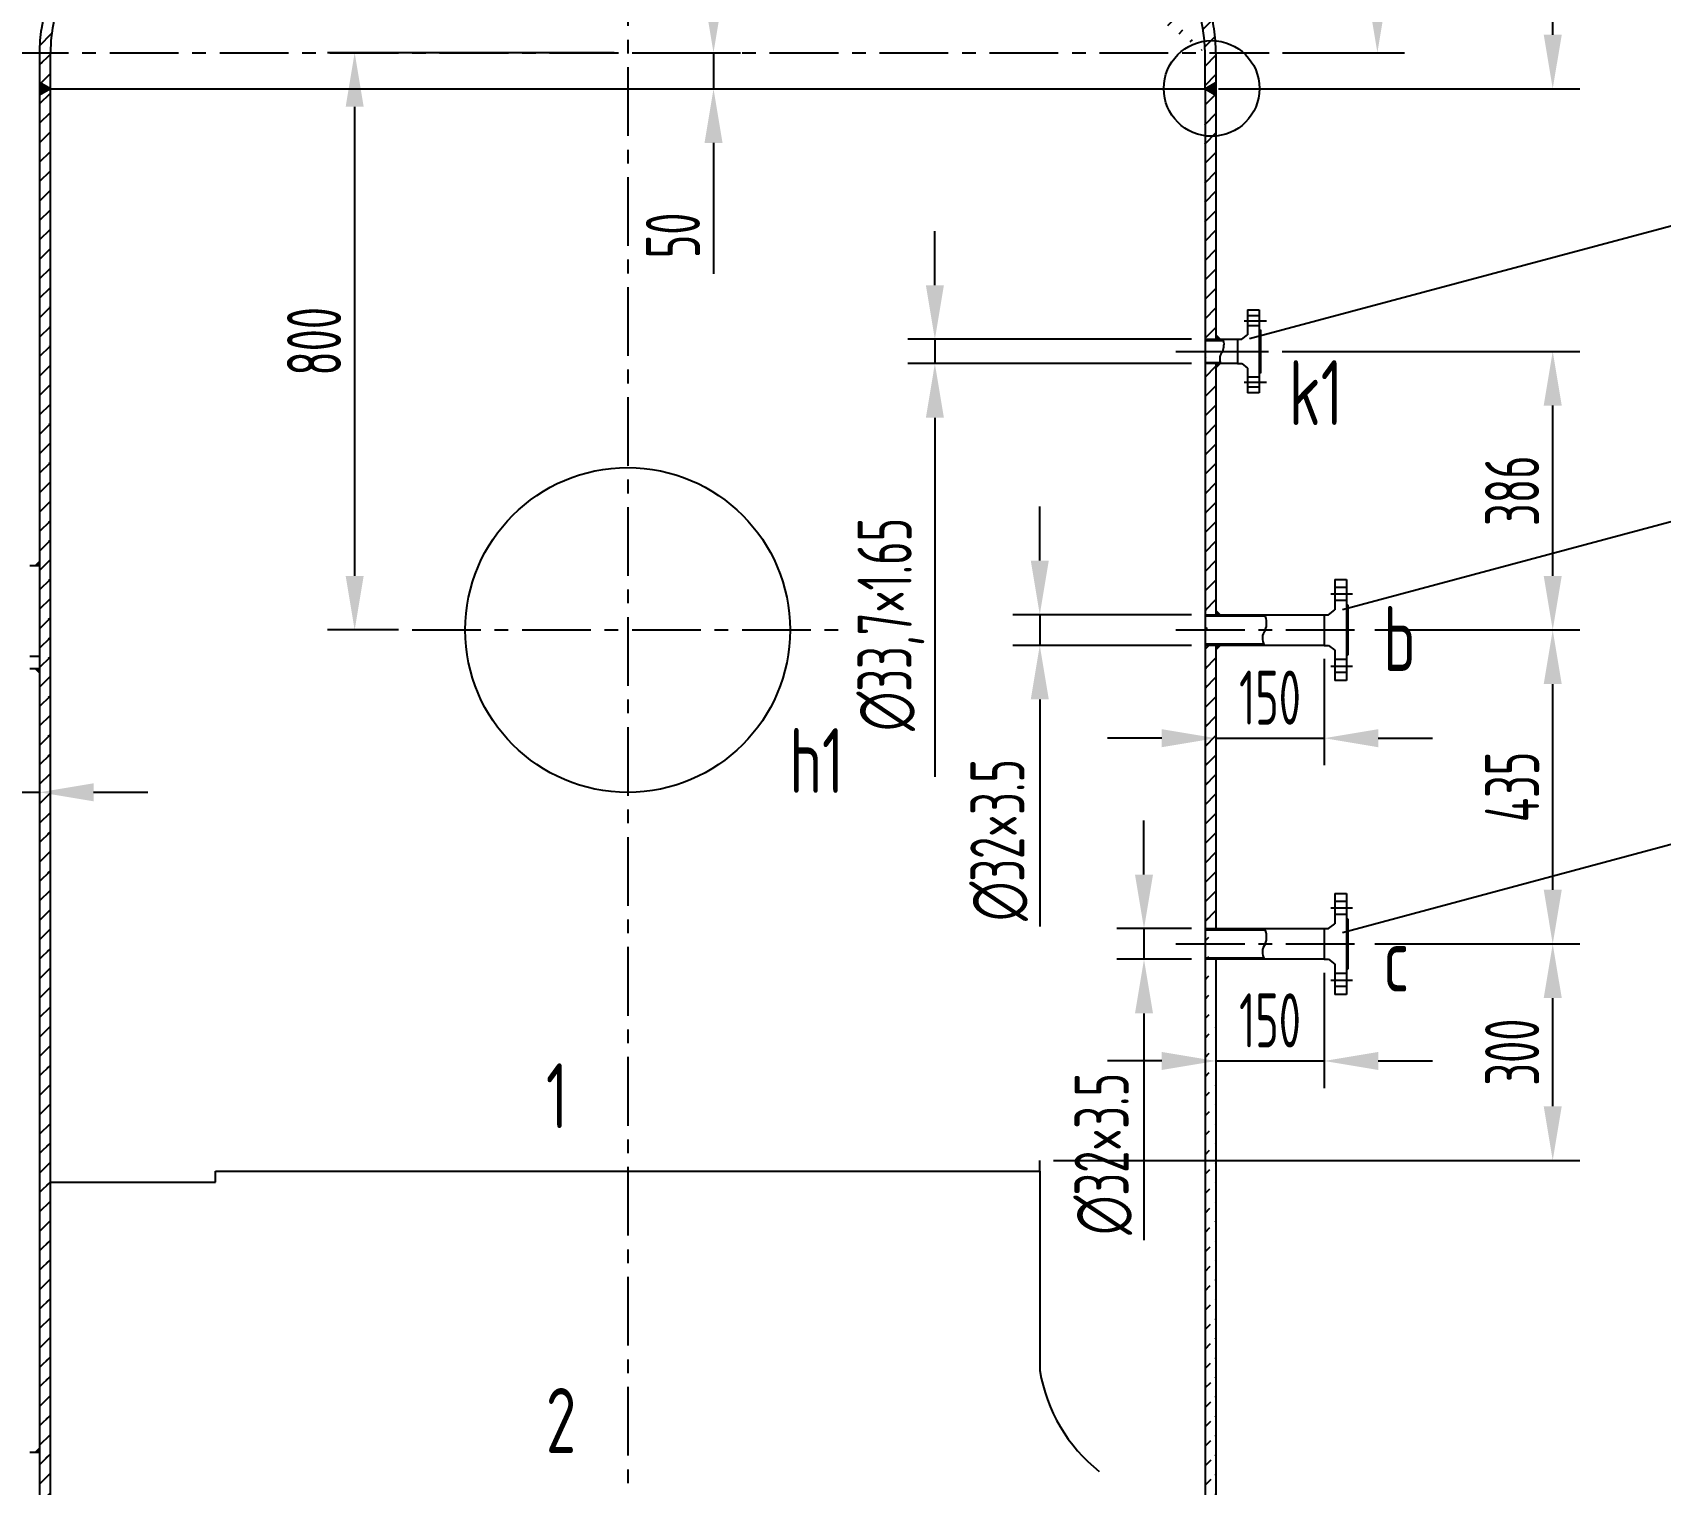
# Model space of a CAD drawing. Header units: millimetres. Extents: x -20118 to 11799, y -1891 to 39516.
# Drawn here: x -19999.6 to -19924.4, y 39301.4 to 39368.5 of the extents above; entities that cross this region are included whole.
import ezdxf

# ---------------------------------------------------------------- set-up
doc = ezdxf.new("R2010")
doc.units = ezdxf.units.MM
doc.linetypes.add('CENTER', pattern=[50.8, 31.75, -6.35, 6.35, -6.35])
for name, color, linetype in [('1', 130, 'Continuous'), ('5', 90, 'Continuous'), ('点划线', 20, 'CENTER')]:
    doc.layers.add(name, color=color, linetype=linetype)
doc.styles.get("Standard").update_dxf_attribs({"font": 'gbenor.shx', "width": 0.7, "bigfont": 'gbcbig.shx'})
doc.styles.add('图纸中的数字及字母', font='gbenor.shx', dxfattribs={"width": 0.8, "height": 3, "bigfont": 'gbcbig.shx'})
doc.dimstyles.new('NBUT接管', dxfattribs={"dimtxt": 2.5, "dimasz": 2.5, "dimexe": 1.25, "dimexo": 0.625, "dimtad": 1, "dimdec": 1, "dimlfac": 30, "dimtxsty": 'Standard', "dimcen": 2.5, "dimadec": 0, "dimazin": 0, "dimtfac": 1, "dimtdec": 1, "dimtmove": 0, "dimatfit": 3, "dimfxl": 1, "dimarcsym": 0})
doc.dimstyles.new('NUBT', dxfattribs={"dimtxt": 2.5, "dimasz": 2.5, "dimexe": 1.25, "dimexo": 0.625, "dimtad": 1, "dimdec": 0, "dimlfac": 30, "dimtxsty": 'Standard', "dimcen": 2.5, "dimadec": 0, "dimazin": 0, "dimtfac": 1, "dimtdec": 0, "dimtmove": 0, "dimatfit": 3, "dimfxl": 1, "dimarcsym": 0})
pattern_1 = [(45, (-19896.65189, 38047.15651), (-0.149670935, 0.149670935), [])]
pattern_2 = [(45, (-63.238, 40.5162), (-0.449012806, 0.449012806), [])]

# ---------------------------------------------------------------- blocks, each defined once
blk = doc.blocks.new('*D86')
at = {"layer": '1', "color": 0, "lineweight": -2, "transparency": 16777216}
for p, q in [((-19983.644, 39443.144), (-20056.554, 39443.144)), ((-20055.304, 39303.978), (-20055.304, 39440.644)), ((-20008.311, 39301.478), (-20056.554, 39301.478))]:
    blk.add_line(p, q, dxfattribs=at)
at = {"layer": '1', "color": 0, "transparency": 16777216}
for points in [[(-20055.721, 39440.644), (-20054.888, 39440.644), (-20055.304, 39443.144)], [(-20055.721, 39303.978), (-20054.888, 39303.978), (-20055.304, 39301.478)]]:
    blk.add_solid(points, dxfattribs=at)
at = {"layer": 'Defpoints', "color": 0, "transparency": 16777216}
for p in [(-20055.304, 39443.144), (-19983.019, 39443.144), (-20007.686, 39301.478)]:
    blk.add_point(p, dxfattribs=at)
at = {"layer": '1', "color": 0, "transparency": 16777216, "insert": (-20057.179, 39372.311), "char_height": 2.5, "attachment_point": 5, "rotation": 90}
blk.add_mtext('4250', dxfattribs=at)
blk = doc.blocks.new('*D87')
at = {"layer": '1', "color": 0, "lineweight": -2, "transparency": 16777216}
for p, q in [((-20004.886, 39338.28), (-20004.886, 39332.17)), ((-19999.242, 39338.28), (-19999.242, 39332.17)), ((-20007.386, 39333.42), (-20009.886, 39333.42)), ((-20004.886, 39333.42), (-19999.242, 39333.42)), ((-19996.742, 39333.42), (-19994.242, 39333.42))]:
    blk.add_line(p, q, dxfattribs=at)
at = {"layer": '1', "color": 0, "transparency": 16777216}
for points in [[(-20007.386, 39333.837), (-20007.386, 39333.004), (-20004.886, 39333.42)], [(-19996.742, 39333.837), (-19996.742, 39333.004), (-19999.242, 39333.42)]]:
    blk.add_solid(points, dxfattribs=at)
at = {"layer": 'Defpoints', "color": 0, "transparency": 16777216}
for p in [(-20004.886, 39338.905), (-19999.242, 39338.905), (-19999.242, 39333.42)]:
    blk.add_point(p, dxfattribs=at)
at = {"layer": '1', "color": 0, "transparency": 16777216, "insert": (-20002.064, 39335.295), "char_height": 2.5, "attachment_point": 5}
blk.add_mtext('250', dxfattribs=at)
blk = doc.blocks.new('*D90')
at = {"layer": '1', "color": 0, "lineweight": -2, "transparency": 16777216}
for p, q in [((-19944.909, 39325.084), (-19944.909, 39319.76)), ((-19939.909, 39325.084), (-19939.909, 39319.76)), ((-19947.409, 39321.01), (-19949.909, 39321.01)), ((-19944.909, 39321.01), (-19939.909, 39321.01)), ((-19937.409, 39321.01), (-19934.909, 39321.01))]:
    blk.add_line(p, q, dxfattribs=at)
at = {"layer": '1', "color": 0, "transparency": 16777216}
for points in [[(-19947.409, 39321.427), (-19947.409, 39320.594), (-19944.909, 39321.01)], [(-19937.409, 39321.427), (-19937.409, 39320.594), (-19939.909, 39321.01)]]:
    blk.add_solid(points, dxfattribs=at)
at = {"layer": 'Defpoints', "color": 0, "transparency": 16777216}
for p in [(-19944.909, 39325.709), (-19939.909, 39325.709), (-19939.909, 39321.01)]:
    blk.add_point(p, dxfattribs=at)
at = {"layer": '1', "color": 0, "transparency": 16777216, "insert": (-19942.409, 39322.885), "char_height": 2.5, "attachment_point": 5}
blk.add_mtext('150', dxfattribs=at)
blk = doc.blocks.new('*D91')
at = {"layer": '1', "color": 0, "lineweight": -2, "transparency": 16777216}
for p, q in [((-19944.909, 39339.584), (-19944.909, 39334.67)), ((-19939.909, 39339.584), (-19939.909, 39334.67)), ((-19947.409, 39335.92), (-19949.909, 39335.92)), ((-19944.909, 39335.92), (-19939.909, 39335.92)), ((-19937.409, 39335.92), (-19934.909, 39335.92))]:
    blk.add_line(p, q, dxfattribs=at)
at = {"layer": '1', "color": 0, "transparency": 16777216}
for points in [[(-19947.409, 39336.336), (-19947.409, 39335.503), (-19944.909, 39335.92)], [(-19937.409, 39336.336), (-19937.409, 39335.503), (-19939.909, 39335.92)]]:
    blk.add_solid(points, dxfattribs=at)
at = {"layer": 'Defpoints', "color": 0, "transparency": 16777216}
for p in [(-19944.909, 39340.209), (-19939.909, 39340.209), (-19939.909, 39335.92)]:
    blk.add_point(p, dxfattribs=at)
at = {"layer": '1', "color": 0, "transparency": 16777216, "insert": (-19942.409, 39337.795), "char_height": 2.5, "attachment_point": 5}
blk.add_mtext('150', dxfattribs=at)
blk = doc.blocks.new('*D92')
at = {"layer": '1', "color": 0, "lineweight": -2, "transparency": 16777216}
for p, q in [((-19937.571, 39326.419), (-19928.1, 39326.419)), ((-19929.35, 39318.919), (-19929.35, 39323.919)), ((-19952.411, 39316.419), (-19928.1, 39316.419))]:
    blk.add_line(p, q, dxfattribs=at)
at = {"layer": '1', "color": 0, "transparency": 16777216}
for points in [[(-19929.766, 39323.919), (-19928.933, 39323.919), (-19929.35, 39326.419)], [(-19929.766, 39318.919), (-19928.933, 39318.919), (-19929.35, 39316.419)]]:
    blk.add_solid(points, dxfattribs=at)
at = {"layer": 'Defpoints', "color": 0, "transparency": 16777216}
for p in [(-19938.196, 39326.419), (-19929.35, 39326.419), (-19953.036, 39316.419)]:
    blk.add_point(p, dxfattribs=at)
at = {"layer": '1', "color": 0, "transparency": 16777216, "insert": (-19931.225, 39321.419), "char_height": 2.5, "attachment_point": 5, "rotation": 90}
blk.add_mtext('300', dxfattribs=at)
blk = doc.blocks.new('*D93')
at = {"layer": '1', "color": 0, "lineweight": -2, "transparency": 16777216}
for p, q in [((-19937.571, 39340.919), (-19928.1, 39340.919)), ((-19929.35, 39328.919), (-19929.35, 39338.419)), ((-19937.571, 39326.419), (-19928.1, 39326.419))]:
    blk.add_line(p, q, dxfattribs=at)
at = {"layer": '1', "color": 0, "transparency": 16777216}
for points in [[(-19929.766, 39338.419), (-19928.933, 39338.419), (-19929.35, 39340.919)], [(-19929.766, 39328.919), (-19928.933, 39328.919), (-19929.35, 39326.419)]]:
    blk.add_solid(points, dxfattribs=at)
at = {"layer": 'Defpoints', "color": 0, "transparency": 16777216}
for p in [(-19938.196, 39340.919), (-19929.35, 39340.919), (-19938.196, 39326.419)]:
    blk.add_point(p, dxfattribs=at)
at = {"layer": '1', "color": 0, "transparency": 16777216, "insert": (-19931.225, 39333.669), "char_height": 2.5, "attachment_point": 5, "rotation": 90}
blk.add_mtext('435', dxfattribs=at)
blk = doc.blocks.new('*D94')
at = {"layer": '1', "color": 0, "lineweight": -2, "transparency": 16777216}
for p, q in [((-19941.85, 39353.789), (-19928.1, 39353.789)), ((-19929.35, 39343.419), (-19929.35, 39351.289)), ((-19937.571, 39340.919), (-19928.1, 39340.919))]:
    blk.add_line(p, q, dxfattribs=at)
at = {"layer": '1', "color": 0, "transparency": 16777216}
for points in [[(-19929.766, 39351.289), (-19928.933, 39351.289), (-19929.35, 39353.789)], [(-19929.766, 39343.419), (-19928.933, 39343.419), (-19929.35, 39340.919)]]:
    blk.add_solid(points, dxfattribs=at)
at = {"layer": 'Defpoints', "color": 0, "transparency": 16777216}
for p in [(-19942.475, 39353.789), (-19929.35, 39353.789), (-19938.196, 39340.919)]:
    blk.add_point(p, dxfattribs=at)
at = {"layer": '1', "color": 0, "transparency": 16777216, "insert": (-19931.225, 39347.354), "char_height": 2.5, "attachment_point": 5, "rotation": 90}
blk.add_mtext('386', dxfattribs=at)
blk = doc.blocks.new('*D95')
at = {"layer": '1', "color": 0, "lineweight": -2, "transparency": 16777216}
for p, q in [((-19957.888, 39356.846), (-19957.888, 39359.346)), ((-19946.034, 39354.346), (-19959.138, 39354.346)), ((-19957.888, 39354.346), (-19957.888, 39353.223)), ((-19946.034, 39353.223), (-19959.138, 39353.223)), ((-19957.888, 39350.723), (-19957.888, 39334.129))]:
    blk.add_line(p, q, dxfattribs=at)
at = {"layer": '1', "color": 0, "transparency": 16777216}
for points in [[(-19958.304, 39356.846), (-19957.471, 39356.846), (-19957.888, 39354.346)], [(-19958.304, 39350.723), (-19957.471, 39350.723), (-19957.888, 39353.223)]]:
    blk.add_solid(points, dxfattribs=at)
at = {"layer": 'Defpoints', "color": 0, "transparency": 16777216}
for p in [(-19945.409, 39354.346), (-19957.888, 39353.223), (-19945.409, 39353.223)]:
    blk.add_point(p, dxfattribs=at)
at = {"layer": '1', "color": 0, "transparency": 16777216, "insert": (-19959.919, 39341.176), "char_height": 2.5, "attachment_point": 5, "rotation": 90}
blk.add_mtext('∅33,7×1.65', dxfattribs=at)
blk = doc.blocks.new('*D96')
at = {"layer": '1', "color": 0, "lineweight": -2, "transparency": 16777216}
for p, q in [((-19953.042, 39344.123), (-19953.042, 39346.623)), ((-19946.034, 39341.623), (-19954.292, 39341.623)), ((-19953.042, 39341.623), (-19953.042, 39340.209)), ((-19946.034, 39340.209), (-19954.292, 39340.209)), ((-19953.042, 39337.709), (-19953.042, 39327.229))]:
    blk.add_line(p, q, dxfattribs=at)
at = {"layer": '1', "color": 0, "transparency": 16777216}
for points in [[(-19953.459, 39344.123), (-19952.625, 39344.123), (-19953.042, 39341.623)], [(-19953.459, 39337.709), (-19952.625, 39337.709), (-19953.042, 39340.209)]]:
    blk.add_solid(points, dxfattribs=at)
at = {"layer": 'Defpoints', "color": 0, "transparency": 16777216}
for p in [(-19945.409, 39341.623), (-19953.042, 39340.209), (-19945.409, 39340.209)]:
    blk.add_point(p, dxfattribs=at)
at = {"layer": '1', "color": 0, "transparency": 16777216, "insert": (-19954.917, 39331.219), "char_height": 2.5, "attachment_point": 5, "rotation": 90}
blk.add_mtext('∅32×3.5', dxfattribs=at)
blk = doc.blocks.new('*D97')
at = {"layer": '1', "color": 0, "lineweight": -2, "transparency": 16777216}
for p, q in [((-19948.229, 39329.623), (-19948.229, 39332.123)), ((-19946.034, 39327.123), (-19949.479, 39327.123)), ((-19948.229, 39327.123), (-19948.229, 39325.709)), ((-19946.034, 39325.709), (-19949.479, 39325.709)), ((-19948.229, 39323.209), (-19948.229, 39312.729))]:
    blk.add_line(p, q, dxfattribs=at)
at = {"layer": '1', "color": 0, "transparency": 16777216}
for points in [[(-19948.645, 39329.623), (-19947.812, 39329.623), (-19948.229, 39327.123)], [(-19948.645, 39323.209), (-19947.812, 39323.209), (-19948.229, 39325.709)]]:
    blk.add_solid(points, dxfattribs=at)
at = {"layer": 'Defpoints', "color": 0, "transparency": 16777216}
for p in [(-19945.409, 39327.123), (-19948.229, 39325.709), (-19945.409, 39325.709)]:
    blk.add_point(p, dxfattribs=at)
at = {"layer": '1', "color": 0, "transparency": 16777216, "insert": (-19950.104, 39316.719), "char_height": 2.5, "attachment_point": 5, "rotation": 90}
blk.add_mtext('∅32×3.5', dxfattribs=at)
blk = doc.blocks.new('*D98')
at = {"layer": '1', "color": 0, "lineweight": -2, "transparency": 16777216}
for p, q in [((-19972.701, 39367.586), (-19985.936, 39367.586)), ((-19984.686, 39343.419), (-19984.686, 39365.086)), ((-19982.66, 39340.919), (-19985.936, 39340.919))]:
    blk.add_line(p, q, dxfattribs=at)
at = {"layer": '1', "color": 0, "transparency": 16777216}
for points in [[(-19985.102, 39365.086), (-19984.269, 39365.086), (-19984.686, 39367.586)], [(-19985.102, 39343.419), (-19984.269, 39343.419), (-19984.686, 39340.919)]]:
    blk.add_solid(points, dxfattribs=at)
at = {"layer": 'Defpoints', "color": 0, "transparency": 16777216}
for p in [(-19984.686, 39367.586), (-19972.076, 39367.586), (-19982.035, 39340.919)]:
    blk.add_point(p, dxfattribs=at)
at = {"layer": '1', "color": 0, "transparency": 16777216, "insert": (-19986.561, 39354.253), "char_height": 2.5, "attachment_point": 5, "rotation": 90}
blk.add_mtext('800', dxfattribs=at)
blk = doc.blocks.new('*D99')
at = {"layer": '1', "color": 0, "lineweight": -2, "transparency": 16777216}
for p, q in [((-19938.235, 39443.144), (-19928.1, 39443.144)), ((-19929.35, 39368.419), (-19929.35, 39440.644)), ((-19944.784, 39365.919), (-19928.1, 39365.919))]:
    blk.add_line(p, q, dxfattribs=at)
at = {"layer": '1', "color": 0, "transparency": 16777216}
for points in [[(-19929.766, 39440.644), (-19928.933, 39440.644), (-19929.35, 39443.144)], [(-19929.766, 39368.419), (-19928.933, 39368.419), (-19929.35, 39365.919)]]:
    blk.add_solid(points, dxfattribs=at)
at = {"layer": 'Defpoints', "color": 0, "transparency": 16777216}
for p in [(-19938.86, 39443.144), (-19929.35, 39443.144), (-19945.409, 39365.919)]:
    blk.add_point(p, dxfattribs=at)
at = {"layer": '1', "color": 0, "transparency": 16777216, "insert": (-19931.225, 39404.532), "char_height": 2.5, "attachment_point": 5, "rotation": 90}
blk.add_mtext('2317', dxfattribs=at)
blk = doc.blocks.new('*D100')
at = {"layer": '1', "color": 0, "lineweight": -2, "transparency": 16777216}
for p, q in [((-19962.034, 39391.853), (-19936.199, 39391.853)), ((-19937.449, 39370.086), (-19937.449, 39389.353)), ((-19941.83, 39367.586), (-19936.199, 39367.586))]:
    blk.add_line(p, q, dxfattribs=at)
at = {"layer": '1', "color": 0, "transparency": 16777216}
for points in [[(-19937.866, 39389.353), (-19937.033, 39389.353), (-19937.449, 39391.853)], [(-19937.866, 39370.086), (-19937.033, 39370.086), (-19937.449, 39367.586)]]:
    blk.add_solid(points, dxfattribs=at)
at = {"layer": 'Defpoints', "color": 0, "transparency": 16777216}
for p in [(-19962.659, 39391.853), (-19937.449, 39391.853), (-19942.455, 39367.586)]:
    blk.add_point(p, dxfattribs=at)
at = {"layer": '1', "color": 0, "transparency": 16777216, "insert": (-19939.324, 39379.719), "char_height": 2.5, "attachment_point": 5, "rotation": 90}
blk.add_mtext('728', dxfattribs=at)
blk = doc.blocks.new('*D103')
at = {"layer": '1', "color": 0, "lineweight": -2, "transparency": 16777216}
for p, q in [((-19968.112, 39370.086), (-19968.112, 39372.586)), ((-19971.451, 39367.586), (-19966.862, 39367.586)), ((-19968.112, 39367.586), (-19968.112, 39365.919)), ((-19971.451, 39365.919), (-19966.862, 39365.919)), ((-19968.112, 39363.419), (-19968.112, 39357.376))]:
    blk.add_line(p, q, dxfattribs=at)
at = {"layer": '1', "color": 0, "transparency": 16777216}
for points in [[(-19968.528, 39370.086), (-19967.695, 39370.086), (-19968.112, 39367.586)], [(-19968.528, 39363.419), (-19967.695, 39363.419), (-19968.112, 39365.919)]]:
    blk.add_solid(points, dxfattribs=at)
at = {"layer": 'Defpoints', "color": 0, "transparency": 16777216}
for p in [(-19972.076, 39367.586), (-19972.076, 39365.919), (-19968.112, 39365.919)]:
    blk.add_point(p, dxfattribs=at)
at = {"layer": '1', "color": 0, "transparency": 16777216, "insert": (-19969.987, 39359.148), "char_height": 2.5, "attachment_point": 5, "rotation": 90}
blk.add_mtext('50', dxfattribs=at)
blk = doc.blocks.new('*D110')
at = {"layer": '1', "color": 0, "lineweight": -2, "transparency": 16777216}
for p, q in [((-19963.701, 39391.919), (-19891.832, 39391.919)), ((-19893.082, 38897.546), (-19893.082, 39389.419)), ((-19941.201, 38895.046), (-19891.832, 38895.046))]:
    blk.add_line(p, q, dxfattribs=at)
at = {"layer": '1', "color": 0, "transparency": 16777216}
for points in [[(-19893.498, 39389.419), (-19892.665, 39389.419), (-19893.082, 39391.919)], [(-19893.498, 38897.546), (-19892.665, 38897.546), (-19893.082, 38895.046)]]:
    blk.add_solid(points, dxfattribs=at)
at = {"layer": 'Defpoints', "color": 0, "transparency": 16777216}
for p in [(-19964.326, 39391.919), (-19893.082, 39391.919), (-19941.826, 38895.046)]:
    blk.add_point(p, dxfattribs=at)
at = {"layer": '1', "color": 0, "transparency": 16777216, "insert": (-19894.957, 39140.158), "char_height": 2.5, "attachment_point": 5, "rotation": 90}
blk.add_mtext('25909', dxfattribs=at)

msp = doc.modelspace()

# ---------------------------------------------------------------- hatches: boundary and pattern name
h = msp.add_hatch()
h.set_pattern_fill('ANSI31', color=256, scale=0.2)
h.set_pattern_definition(pattern_2)
edge = h.paths.add_edge_path()
edge.add_spline(control_points=[(-19953.1338, 39377.5298), (-19953.3452, 39377.634), (-19953.5599, 39377.7364), (-19954.2227, 39378.0423), (-19954.6809, 39378.24), (-19955.1514, 39378.4297)], knot_values=[3.9341511, 3.9341511, 3.9341511, 3.9341511, 3.9669324, 3.9669324, 4.033867, 4.033867, 4.033867, 4.033867], degree=3, periodic=0)
edge.add_spline(control_points=[(-19955.1514, 39378.4297), (-19955.3414, 39378.5063), (-19955.5333, 39378.5815), (-19955.7272, 39378.6555)], knot_values=[4.033867, 4.033867, 4.033867, 4.033867, 4.0608855, 4.0608855, 4.0608855, 4.0608855], degree=3, periodic=0)
edge.add_line((-19955.7272, 39378.6555), (-19955.7272, 39378.1198))
edge.add_ellipse((-19972.0755, 39367.586), major_axis=(-26.6667, 0), ratio=0.5, start_angle=180, end_angle=232.188725, ccw=False)
edge.add_line((-19945.4088, 39367.586), (-19944.9088, 39367.586))
edge.add_spline(control_points=[(-19944.9088, 39367.586), (-19944.9088, 39367.7212), (-19944.9127, 39367.8564), (-19944.9203, 39367.9916)], knot_values=[3.1415927, 3.1415927, 3.1415927, 3.1415927, 3.1698983, 3.1698983, 3.1698983, 3.1698983], degree=3, periodic=0)
edge.add_spline(control_points=[(-19944.9203, 39367.9916), (-19944.9279, 39368.1247), (-19944.9391, 39368.2577), (-19944.9541, 39368.3906)], knot_values=[3.1698983, 3.1698983, 3.1698983, 3.1698983, 3.1977744, 3.1977744, 3.1977744, 3.1977744], degree=3, periodic=0)
edge.add_spline(control_points=[(-19944.9541, 39368.3906), (-19944.965, 39368.4881), (-19944.978, 39368.5855), (-19944.999, 39368.7221), (-19945.0053, 39368.7614), (-19945.012, 39368.8008)], knot_values=[3.1977744, 3.1977744, 3.1977744, 3.1977744, 3.2182338, 3.2182338, 3.2265098, 3.2265098, 3.2265098, 3.2265098], degree=3, periodic=0)
edge.add_spline(control_points=[(-19945.012, 39368.8008), (-19945.0345, 39368.9331), (-19945.0607, 39369.0651), (-19945.0906, 39369.1968)], knot_values=[3.2265098, 3.2265098, 3.2265098, 3.2265098, 3.2543623, 3.2543623, 3.2543623, 3.2543623], degree=3, periodic=0)
edge.add_spline(control_points=[(-19945.0906, 39369.1968), (-19945.1214, 39369.3328), (-19945.1561, 39369.4685), (-19945.1946, 39369.6038)], knot_values=[3.2543623, 3.2543623, 3.2543623, 3.2543623, 3.2831212, 3.2831212, 3.2831212, 3.2831212], degree=3, periodic=0)
edge.add_spline(control_points=[(-19945.1946, 39369.6038), (-19945.2104, 39369.659), (-19945.2268, 39369.7142), (-19945.2671, 39369.8448), (-19945.2916, 39369.9201), (-19945.3173, 39369.9952)], knot_values=[3.2831212, 3.2831212, 3.2831212, 3.2831212, 3.294875, 3.294875, 3.3109606, 3.3109606, 3.3109606, 3.3109606], degree=3, periodic=0)
edge.add_spline(control_points=[(-19945.3173, 39369.9952), (-19945.3633, 39370.1296), (-19945.4131, 39370.2635), (-19945.4666, 39370.3969)], knot_values=[3.3109606, 3.3109606, 3.3109606, 3.3109606, 3.3397323, 3.3397323, 3.3397323, 3.3397323], degree=3, periodic=0)
edge.add_spline(control_points=[(-19945.4666, 39370.3969), (-19945.5256, 39370.5437), (-19945.5891, 39370.6899), (-19945.6571, 39370.8353)], knot_values=[3.3397323, 3.3397323, 3.3397323, 3.3397323, 3.3714159, 3.3714159, 3.3714159, 3.3714159], degree=3, periodic=0)
edge.add_spline(control_points=[(-19945.6571, 39370.8353), (-19945.6573, 39370.8357), (-19945.6576, 39370.8362), (-19945.7719, 39371.0805), (-19945.8987, 39371.3221), (-19946.0378, 39371.5613)], knot_values=[3.3714159, 3.3714159, 3.3714159, 3.3714159, 3.3715162, 3.3715162, 3.4246488, 3.4246488, 3.4246488, 3.4246488], degree=3, periodic=0)
edge.add_spline(control_points=[(-19946.0378, 39371.5613), (-19946.1834, 39371.8115), (-19946.3425, 39372.0591), (-19946.5147, 39372.3035)], knot_values=[3.4246488, 3.4246488, 3.4246488, 3.4246488, 3.4802493, 3.4802493, 3.4802493, 3.4802493], degree=3, periodic=0)
edge.add_spline(control_points=[(-19946.5147, 39372.3035), (-19946.5468, 39372.349), (-19946.5793, 39372.3944), (-19946.7628, 39372.6466), (-19946.9228, 39372.8512), (-19947.092, 39373.0533)], knot_values=[3.4802493, 3.4802493, 3.4802493, 3.4802493, 3.4905995, 3.4905995, 3.5378708, 3.5378708, 3.5378708, 3.5378708], degree=3, periodic=0)
edge.add_spline(control_points=[(-19947.092, 39373.0533), (-19947.2911, 39373.2913), (-19947.5029, 39373.5259), (-19947.7271, 39373.7568)], knot_values=[3.5378708, 3.5378708, 3.5378708, 3.5378708, 3.5935086, 3.5935086, 3.5935086, 3.5935086], degree=3, periodic=0)
edge.add_spline(control_points=[(-19947.7271, 39373.7568), (-19947.7923, 39373.8239), (-19947.8585, 39373.8907), (-19948.0979, 39374.1275), (-19948.2769, 39374.2957), (-19948.4624, 39374.4618)], knot_values=[3.5935086, 3.5935086, 3.5935086, 3.5935086, 3.6096827, 3.6096827, 3.651093, 3.651093, 3.651093, 3.651093], degree=3, periodic=0)
edge.add_spline(control_points=[(-19948.4624, 39374.4618), (-19948.7119, 39374.685), (-19948.9732, 39374.9044), (-19949.2461, 39375.1195)], knot_values=[3.651093, 3.651093, 3.651093, 3.651093, 3.7067719, 3.7067719, 3.7067719, 3.7067719], degree=3, periodic=0)
edge.add_spline(control_points=[(-19949.2461, 39375.1195), (-19949.3539, 39375.2045), (-19949.4635, 39375.2888), (-19949.7549, 39375.5078), (-19949.9395, 39375.6413), (-19950.1286, 39375.7729)], knot_values=[3.7067719, 3.7067719, 3.7067719, 3.7067719, 3.728766, 3.728766, 3.7643154, 3.7643154, 3.7643154, 3.7643154], degree=3, periodic=0)
edge.add_spline(control_points=[(-19950.1286, 39375.7729), (-19950.573, 39376.0824), (-19951.0423, 39376.3819), (-19952.0436, 39376.9688), (-19952.5772, 39377.2555), (-19953.1338, 39377.5298)], knot_values=[3.7643154, 3.7643154, 3.7643154, 3.7643154, 3.8478492, 3.8478492, 3.9341511, 3.9341511, 3.9341511, 3.9341511], degree=3, periodic=0)
h = msp.add_hatch()
h.set_pattern_fill('ANSI31', color=256, scale=0.2)
h.set_pattern_definition(pattern_2)
h.paths.add_polyline_path([(-19998.7422, 39367.586), (-19999.2422, 39367.586), (-19999.2422, 39366.208), (-19998.7422, 39365.9193)])
h = msp.add_hatch()
h.set_pattern_fill('ANSI31', color=256, scale=0.2)
h.set_pattern_definition(pattern_2)
edge = h.paths.add_edge_path()
edge.add_line((-19998.7422, 39004.0526), (-19998.7422, 39365.9193))
edge.add_line((-19999.2422, 39367.586), (-19999.2422, 39210.986))
h = msp.add_hatch()
h.set_pattern_fill('ANSI31', color=256, scale=0.2)
h.set_pattern_definition(pattern_2)
h.paths.add_polyline_path([(-19944.9088, 39367.586), (-19945.4088, 39367.586), (-19945.4088, 39365.9193), (-19944.9088, 39366.208)])
h = msp.add_hatch(color=1)
h.dxf.hatch_style = 1
h.paths.add_polyline_path([(-19999.2422, 39366.208), (-19998.7422, 39365.9193), (-19999.2422, 39365.6306)])
h = msp.add_hatch(color=1)
h.dxf.hatch_style = 1
h.paths.add_polyline_path([(-19944.9088, 39366.208), (-19945.4088, 39365.9193), (-19944.9088, 39365.6306)])
h = msp.add_hatch()
h.set_pattern_fill('ANSI31', color=256, scale=0.2)
h.set_pattern_definition(pattern_2)
edge = h.paths.add_edge_path()
edge.add_line((-19999.2422, 39209.8626), (-19999.2422, 39099.5576))
edge.add_line((-19998.7422, 39004.0526), (-19998.7422, 39365.9193))
h = msp.add_hatch()
h.set_pattern_fill('ANSI31', color=256, scale=0.2)
h.set_pattern_definition(pattern_2)
h.paths.add_polyline_path([(-19944.9088, 39365.6306), (-19945.4088, 39365.9193), (-19945.4088, 39354.346), (-19944.9088, 39354.346)])
h = msp.add_hatch()
h.set_pattern_fill('ANSI31', color=256, scale=0.2)
h.set_pattern_definition(pattern_2)
edge = h.paths.add_edge_path()
edge.add_line((-19945.4088, 39365.9193), (-19945.4088, 39004.0526))
edge.add_line((-19944.9088, 39325.7093), (-19944.9088, 39250.976))
h = msp.add_hatch()
h.set_pattern_fill('ANSI31', color=256, scale=0.066667)
h.set_pattern_definition(pattern_1)
h.paths.add_polyline_path([(-19944.5656, 39354.346), (-19945.4088, 39354.346), (-19945.4088, 39354.291), (-19944.5519, 39354.291, 0.0164416)])
h = msp.add_hatch(color=1)
h.dxf.hatch_style = 1
h.paths.add_polyline_path([(-19944.9088, 39354.546), (-19944.7088, 39354.346), (-19944.9088, 39354.346)])
h = msp.add_hatch()
h.set_pattern_fill('ANSI31', color=256, scale=0.066667)
h.set_pattern_definition([(45, (-19896.65189, 38047.14651), (-0.149670935, 0.149670935), [])])
h.paths.add_polyline_path([(-19944.7129, 39353.2776), (-19945.4088, 39353.2776), (-19945.4088, 39353.2226), (-19944.6967, 39353.2226, -0.0250329)])
h = msp.add_hatch()
h.set_pattern_fill('ANSI31', color=256, scale=0.2)
h.set_pattern_definition(pattern_2)
h.paths.add_polyline_path([(-19944.9088, 39353.2226), (-19945.4088, 39353.2226), (-19945.4088, 39341.6226), (-19944.9088, 39341.6226)])
h = msp.add_hatch(color=1)
h.dxf.hatch_style = 1
h.paths.add_polyline_path([(-19944.9088, 39353.0226), (-19944.7088, 39353.2226), (-19944.9088, 39353.2226)])
h = msp.add_hatch(color=1)
h.dxf.hatch_style = 1
h.paths.add_polyline_path([(-19999.2422, 39343.8817), (-19999.4422, 39343.8817), (-19999.2422, 39344.0817)])
h = msp.add_hatch()
h.set_pattern_fill('ANSI31', color=256, scale=0.066667)
h.set_pattern_definition(pattern_1)
h.paths.add_polyline_path([(-19942.6332, 39341.5676, 0.0176037), (-19942.6588, 39341.6226), (-19945.4088, 39341.6226), (-19945.4088, 39341.5676)])
h = msp.add_hatch(color=1)
h.dxf.hatch_style = 1
h.paths.add_polyline_path([(-19944.9088, 39341.8226), (-19944.7088, 39341.6226), (-19944.9088, 39341.6226)])
h = msp.add_hatch()
h.set_pattern_fill('ANSI31', color=256, scale=0.066667)
h.set_pattern_definition([(45, (-19896.65189, 38047.14985), (-0.149670935, 0.149670935), [])])
h.paths.add_polyline_path([(-19942.6588, 39340.2093, -0.0281686), (-19942.6925, 39340.2643), (-19945.4088, 39340.2643), (-19945.4088, 39340.2093)])
h = msp.add_hatch()
h.set_pattern_fill('ANSI31', color=256, scale=0.2)
h.set_pattern_definition(pattern_2)
h.paths.add_polyline_path([(-19945.4088, 39327.1226), (-19944.9088, 39327.1226), (-19944.9088, 39340.2093), (-19945.4088, 39340.2093)])
h = msp.add_hatch(color=1)
h.dxf.hatch_style = 1
h.paths.add_polyline_path([(-19944.9088, 39340.0093), (-19944.7088, 39340.2093), (-19944.9088, 39340.2093)])
h = msp.add_hatch(color=1)
h.dxf.hatch_style = 1
h.paths.add_polyline_path([(-19999.2422, 39339.1466), (-19999.4422, 39339.1466), (-19999.2422, 39338.9466)])
h = msp.add_hatch()
h.set_pattern_fill('ANSI31', color=256, scale=0.066667)
h.set_pattern_definition([(45, (-19896.65189, 38032.65651), (-0.149670935, 0.149670935), [])])
h.paths.add_polyline_path([(-19942.6332, 39327.0676, 0.0176037), (-19942.6588, 39327.1226), (-19945.4088, 39327.1226), (-19945.4088, 39327.0676)])
h = msp.add_hatch()
h.set_pattern_fill('ANSI31', color=256, scale=0.066667)
h.set_pattern_definition([(45, (-19896.65189, 38032.64985), (-0.149670935, 0.149670935), [])])
h.paths.add_polyline_path([(-19942.6588, 39325.7093, -0.0281686), (-19942.6925, 39325.7643), (-19945.4088, 39325.7643), (-19945.4088, 39325.7093)])
h = msp.add_hatch(color=1)
h.dxf.hatch_style = 1
h.paths.add_polyline_path([(-19999.2422, 39303.1262), (-19999.4422, 39302.9262), (-19999.2422, 39302.9262)])

# ---------------------------------------------------------------- linework, layer by layer
for p, q in [((-19999.2342, 39367.9242), (-19998.6827, 39368.4757)), ((-19999.2422, 39367.586), (-19999.2422, 39210.986)), ((-19998.7422, 39365.9193), (-19998.7422, 39367.586)), ((-19945.4088, 39365.9193), (-19945.4088, 39367.586)), ((-19944.9088, 39367.586), (-19944.9088, 39354.346)), ((-19998.7422, 39365.9193), (-19999.2422, 39366.208)), ((-19945.4088, 39365.9193), (-19944.9088, 39366.208)), ((-19998.7422, 39365.9193), (-19999.2422, 39365.6306)), ((-19998.7422, 39365.9193), (-19945.4088, 39365.9193)), ((-19998.7422, 39004.0526), (-19998.7422, 39365.9193)), ((-19945.4088, 39365.9193), (-19945.4088, 39004.0526)), ((-19945.4088, 39365.9193), (-19944.9088, 39365.6306)), ((-19943.4422, 39355.701), (-19943.4422, 39354.551)), ((-19943.4422, 39355.701), (-19942.9088, 39355.701)), ((-19942.9088, 39355.701), (-19942.9088, 39351.8676)), ((-19942.9088, 39355.4343), (-19943.4422, 39355.4343)), ((-19942.9088, 39354.9676), (-19943.4422, 39354.9676)), ((-19945.4088, 39354.346), (-19943.9088, 39354.346)), ((-19945.4088, 39354.291), (-19944.5519, 39354.291)), ((-19944.9088, 39354.546), (-19944.7088, 39354.346)), ((-19943.9088, 39354.346), (-19943.9088, 39353.2226)), ((-19943.9088, 39354.346), (-19943.7088, 39354.346)), ((-19943.7088, 39354.346), (-19943.4422, 39354.551)), ((-19942.9088, 39354.7843), (-19942.8422, 39354.7843)), ((-19942.8422, 39354.7843), (-19942.8422, 39352.7843)), ((-19945.4088, 39353.2776), (-19944.7104, 39353.2776)), ((-19943.9088, 39353.2226), (-19945.4088, 39353.2226)), ((-19944.9088, 39353.2226), (-19944.9088, 39341.6226)), ((-19944.9088, 39353.0226), (-19944.7088, 39353.2226)), ((-19943.9088, 39353.2226), (-19943.7088, 39353.2226)), ((-19943.7088, 39353.2226), (-19943.4422, 39353.0176)), ((-19943.4422, 39353.0176), (-19943.4422, 39351.8676)), ((-19942.8422, 39352.7843), (-19942.9088, 39352.7843)), ((-19942.9088, 39352.601), (-19943.4422, 39352.601)), ((-19942.9088, 39352.1343), (-19943.4422, 39352.1343)), ((-19942.9088, 39351.8676), (-19943.4422, 39351.8676)), ((-19999.2422, 39343.8817), (-19999.686, 39343.8817)), ((-19999.2422, 39344.0817), (-19999.4422, 39343.8817)), ((-19939.4088, 39343.2493), (-19939.4088, 39341.8493)), ((-19939.4088, 39343.2493), (-19938.8755, 39343.2493)), ((-19938.8755, 39342.8826), (-19939.4088, 39342.8826)), ((-19938.8755, 39343.2493), (-19938.8755, 39338.5826)), ((-19938.8755, 39342.2826), (-19939.4088, 39342.2826)), ((-19938.8755, 39342.0826), (-19938.8088, 39342.0826)), ((-19938.8088, 39342.0826), (-19938.8088, 39339.7493)), ((-19945.4088, 39341.6226), (-19939.9088, 39341.6226)), ((-19945.4088, 39341.5676), (-19942.6332, 39341.5676)), ((-19944.9088, 39341.8226), (-19944.7088, 39341.6226)), ((-19939.9088, 39341.6226), (-19939.7088, 39341.6226)), ((-19939.9088, 39341.6226), (-19939.9088, 39340.2093)), ((-19939.7088, 39341.6226), (-19939.4088, 39341.8493)), ((-19942.6922, 39340.2643), (-19945.4088, 39340.2643)), ((-19939.9088, 39340.2093), (-19945.4088, 39340.2093)), ((-19944.9088, 39340.2093), (-19944.9088, 39327.0676)), ((-19944.9088, 39340.0093), (-19944.7088, 39340.2093)), ((-19939.9088, 39340.2093), (-19939.7088, 39340.2093)), ((-19939.7088, 39340.2093), (-19939.4088, 39339.9826)), ((-19939.4088, 39339.9826), (-19939.4088, 39338.5826)), ((-19999.686, 39339.7032), (-19999.2422, 39339.7032)), ((-19999.686, 39339.1466), (-19999.2422, 39339.1466)), ((-19999.2422, 39338.9466), (-19999.4422, 39339.1466)), ((-19938.8755, 39339.5493), (-19939.4088, 39339.5493)), ((-19938.8088, 39339.7493), (-19938.8755, 39339.7493)), ((-19938.8755, 39338.9493), (-19939.4088, 39338.9493)), ((-19938.8755, 39338.5826), (-19939.4088, 39338.5826)), ((-19939.4088, 39328.7493), (-19939.4088, 39327.3493)), ((-19939.4088, 39328.7493), (-19938.8755, 39328.7493)), ((-19938.8755, 39328.7493), (-19938.8755, 39324.0826)), ((-19938.8755, 39328.3826), (-19939.4088, 39328.3826)), ((-19945.4088, 39327.1226), (-19939.9088, 39327.1226)), ((-19945.4088, 39327.0676), (-19942.6332, 39327.0676)), ((-19939.9088, 39327.1226), (-19939.7088, 39327.1226)), ((-19939.9088, 39327.1226), (-19939.9088, 39325.7093)), ((-19939.7088, 39327.1226), (-19939.4088, 39327.3493)), ((-19938.8755, 39327.7826), (-19939.4088, 39327.7826)), ((-19938.8755, 39327.5826), (-19938.8088, 39327.5826)), ((-19938.8088, 39327.5826), (-19938.8088, 39325.2493)), ((-19942.6922, 39325.7643), (-19945.4088, 39325.7643)), ((-19939.9088, 39325.7093), (-19945.4088, 39325.7093)), ((-19944.9088, 39325.7093), (-19944.9088, 39250.976)), ((-19939.9088, 39325.7093), (-19939.7088, 39325.7093)), ((-19939.7088, 39325.7093), (-19939.4088, 39325.4826)), ((-19939.4088, 39325.4826), (-19939.4088, 39324.0826)), ((-19938.8755, 39325.0493), (-19939.4088, 39325.0493)), ((-19938.8088, 39325.2493), (-19938.8755, 39325.2493)), ((-19938.8755, 39324.4493), (-19939.4088, 39324.4493)), ((-19938.8755, 39324.0826), (-19939.4088, 39324.0826)), ((-19991.1155, 39315.9193), (-19953.0355, 39315.9193)), ((-19991.1155, 39315.4193), (-19991.1155, 39315.9193)), ((-19953.0355, 39315.9193), (-19953.0355, 39316.4193)), ((-19953.0355, 39315.9193), (-19953.0355, 39306.706)), ((-19998.7422, 39315.4193), (-19991.1155, 39315.4193)), ((-19999.2422, 39303.1262), (-19999.4422, 39302.9262)), ((-19999.2422, 39302.9262), (-19999.686, 39302.9262))]:
    msp.add_line(p, q)
msp.add_circle((-19972.0755, 39340.9193), 7.5)
for centre, radius, start, end in [((-19945.3948, 39354.1101), 0.8621, 338.151217, 15.875899), ((-19944.1559, 39353.4211), 0.5728, 139.999043, 200.276003), ((-19943.4269, 39341.231), 0.8621, 338.151217, 27.016435), ((-19942.1788, 39340.5385), 0.582, 140.306736, 214.440596), ((-19943.4269, 39326.731), 0.8621, 338.151217, 27.016435), ((-19942.1788, 39326.0385), 0.582, 140.306736, 214.440596), ((-19945.6811, 39307.9015), 7.4509, 189.232574, 231.718766)]:
    msp.add_arc(centre, radius, start, end)
for start_param, end_param in [(4.9692026, 6.2831853), (3.1415927, 4.4555753)]:
    msp.add_ellipse((-19972.0755, 39367.586), major_axis=(-26.6667, 0), ratio=0.5, start_param=start_param, end_param=end_param)
for points, knots in [([(-19989.2988, 39378.2899), (-19990.14, 39377.9543), (-19990.8288, 39377.6331), (-19992.2334, 39376.9062), (-19992.9386, 39376.495), (-19994.2499, 39375.6309), (-19994.856, 39375.178), (-19995.9604, 39374.2356), (-19996.4587, 39373.746), (-19997.3361, 39372.7392), (-19997.7161, 39372.2222), (-19998.3547, 39371.1631), (-19998.6133, 39370.6207), (-19998.9676, 39369.6171), (-19999.084, 39369.1587), (-19999.2133, 39368.3281), (-19999.2422, 39367.957), (-19999.2422, 39367.586)], [5.41104389, 5.41104389, 5.41104389, 5.41104389, 5.51501452, 5.51501452, 5.63409776, 5.63409776, 5.753181, 5.753181, 5.87226424, 5.87226424, 5.9903813, 5.9903813, 6.10849836, 6.10849836, 6.20552046, 6.20552046, 6.28318531, 6.28318531, 6.28318531, 6.28318531]), ([(-19944.9088, 39367.586), (-19944.9088, 39367.9521), (-19944.9369, 39368.3183), (-19945.0489, 39369.0472), (-19945.1327, 39369.4099), (-19945.3549, 39370.1288), (-19945.4931, 39370.485), (-19945.9136, 39371.3831), (-19946.233, 39371.9186), (-19946.9915, 39372.9608), (-19947.4306, 39373.4676), (-19948.4208, 39374.4469), (-19948.9719, 39374.9195), (-19950.1778, 39375.8255), (-19950.8327, 39376.259), (-19952.2369, 39377.0821), (-19952.9862, 39377.4716), (-19954.4023, 39378.1252), (-19955.053, 39378.3984), (-19955.7272, 39378.6555)], [3.14159265, 3.14159265, 3.14159265, 3.14159265, 3.21823385, 3.21823385, 3.29487504, 3.29487504, 3.37151624, 3.37151624, 3.49059947, 3.49059947, 3.60968271, 3.60968271, 3.72876595, 3.72876595, 3.84784919, 3.84784919, 3.96693243, 3.96693243, 4.06088552, 4.06088552, 4.06088552, 4.06088552])]:
    msp.add_open_spline(points, degree=3, knots=knots)
at = {"layer": '5'}
for p, q in [((-19943.3629, 39354.379), (-19902.3619, 39365.3651)), ((-19939.0605, 39341.8696), (-19902.3619, 39351.7116)), ((-19939.0605, 39326.9512), (-19902.3619, 39336.7932))]:
    msp.add_line(p, q, dxfattribs=at)
msp.add_circle((-19945.1052, 39365.9343), 2.2093, dxfattribs=at)
at = {"layer": '点划线', "ltscale": 0.1}
for p, q in [((-19972.0755, 39397.3961), (-19972.0755, 38887.3918)), ((-20001.0809, 39367.586), (-19942.4546, 39367.586)), ((-19939.5923, 39342.5826), (-19938.5937, 39342.5826)), ((-19982.0348, 39340.9193), (-19962.302, 39340.9193)), ((-19946.7534, 39340.9193), (-19938.1958, 39340.9193)), ((-19939.5923, 39339.2493), (-19938.5974, 39339.2493)), ((-19939.5923, 39328.0826), (-19938.5937, 39328.0826)), ((-19946.7534, 39326.4193), (-19938.1958, 39326.4193)), ((-19939.5923, 39324.7493), (-19938.5974, 39324.7493))]:
    msp.add_line(p, q, dxfattribs=at)
at = {"layer": '点划线'}
for p, q in [((-19943.6077, 39355.201), (-19942.5645, 39355.201)), ((-19946.7534, 39353.7893), (-19942.4746, 39353.7893)), ((-19943.6077, 39352.3676), (-19942.5645, 39352.3676))]:
    msp.add_line(p, q, dxfattribs=at)

# ---------------------------------------------------------------- texts
at = {"char_height": 3, "attachment_point": 1, "style": '图纸中的数字及字母'}
for s, insert, width in [('k1', (-19941.5367, 39353.3826), 2.864403), ('b', (-19937.1847, 39342.0197), 2.864403), ('h1', (-19964.612, 39336.3862), 2.864403), ('c', (-19937.1847, 39327.212), 2.864403), ('1', (-19975.8531, 39320.902), 8.219269), ('2', (-19975.8531, 39305.902), 8.219269)]:
    msp.add_mtext(s, dxfattribs=dict(at, insert=insert, width=width))

# ---------------------------------------------------------------- dimensions: what is measured, and where the dimension line sits
at = {"layer": '1'}
for base, p1, p2, picture, middle in [((-20055.3043, 39443.1442), (-20007.6859, 39301.4776), (-19983.0193, 39443.1442), '*D86', (-20057.1793, 39372.3109)), ((-19929.3496, 39443.1442), (-19945.4088, 39365.9193), (-19938.8603, 39443.1442), '*D99', (-19931.2246, 39404.5318)), ((-19937.4494, 39391.8526), (-19942.4546, 39367.586), (-19962.6588, 39391.8526), '*D100', (-19939.3244, 39379.7193)), ((-19968.1115, 39365.9193), (-19972.0755, 39367.586), (-19972.0755, 39365.9193), '*D103', (-19969.9865, 39359.1477)), ((-19984.6855, 39367.586), (-19982.0348, 39340.9193), (-19972.0755, 39367.586), '*D98', (-19986.5605, 39354.2526)), ((-19929.3496, 39326.4193), (-19953.0355, 39316.4193), (-19938.1958, 39326.4193), '*D92', (-19931.2246, 39321.4193))]:
    dim = msp.add_linear_dim(base=base, p1=p1, p2=p2, angle=90, dimstyle='NUBT', dxfattribs=at)
    dim.commit()
    dim.dimension.update_dxf_attribs({"geometry": picture, "text_midpoint": middle})
dim = msp.add_linear_dim(base=(-19893.0818, 39391.9193), p1=(-19941.8255, 38895.046), p2=(-19964.3255, 39391.9193), angle=90, text='25909', dimstyle='NUBT', dxfattribs=at)
dim.commit()
dim.dimension.update_dxf_attribs({"geometry": '*D110', "text_midpoint": (-19893.0818, 39140.1579), "dimtype": 160})
dim = msp.add_linear_dim(base=(-19957.8876, 39353.2226), p1=(-19945.4088, 39354.346), p2=(-19945.4088, 39353.2226), angle=90, dimstyle='NBUT接管', override={"dimpost": '∅<>×1.65'}, dxfattribs=at)
dim.commit()
dim.dimension.update_dxf_attribs({"geometry": '*D95', "text_midpoint": (-19957.8876, 39341.1758), "dimtype": 160})
for base, p1, p2, picture, middle in [((-19929.3496, 39353.7893), (-19938.1958, 39340.9193), (-19942.4746, 39353.7893), '*D94', (-19931.2246, 39347.3543)), ((-19929.3496, 39340.9193), (-19938.1958, 39326.4193), (-19938.1958, 39340.9193), '*D93', (-19931.2246, 39333.6693))]:
    dim = msp.add_linear_dim(base=base, p1=p1, p2=p2, angle=90, dimstyle='NUBT', override={"dimtmove": 1}, dxfattribs=at)
    dim.commit()
    dim.dimension.update_dxf_attribs({"geometry": picture, "text_midpoint": middle})
for base, p1, p2, picture, middle in [((-19953.0418, 39340.2093), (-19945.4088, 39341.6226), (-19945.4088, 39340.2093), '*D96', (-19954.9168, 39331.2192)), ((-19948.2287, 39325.7093), (-19945.4088, 39327.1226), (-19945.4088, 39325.7093), '*D97', (-19950.1037, 39316.7192))]:
    dim = msp.add_linear_dim(base=base, p1=p1, p2=p2, angle=90, text='∅32×3.5', dimstyle='NBUT接管', override={"dimpost": '∅<>×1.65'}, dxfattribs=at)
    dim.commit()
    dim.dimension.update_dxf_attribs({"geometry": picture, "text_midpoint": middle})
for base, p1, p2, picture, middle in [((-19939.9088, 39335.9198), (-19944.9088, 39340.2093), (-19939.9088, 39340.2093), '*D91', (-19942.4088, 39337.7948)), ((-19939.9088, 39321.0104), (-19944.9088, 39325.7093), (-19939.9088, 39325.7093), '*D90', (-19942.4088, 39322.8854))]:
    dim = msp.add_linear_dim(base=base, p1=p1, p2=p2, dimstyle='NUBT', dxfattribs=at)
    dim.commit()
    dim.dimension.update_dxf_attribs({"geometry": picture, "text_midpoint": middle})
dim = msp.add_linear_dim(base=(-19999.2422, 39333.4203), p1=(-20004.8859, 39338.9047), p2=(-19999.2422, 39338.9047), text='250', dimstyle='NUBT', dxfattribs=at)
dim.commit()
dim.dimension.update_dxf_attribs({"geometry": '*D87', "text_midpoint": (-20002.0641, 39335.2953)})

doc.saveas('drawing.dxf')
